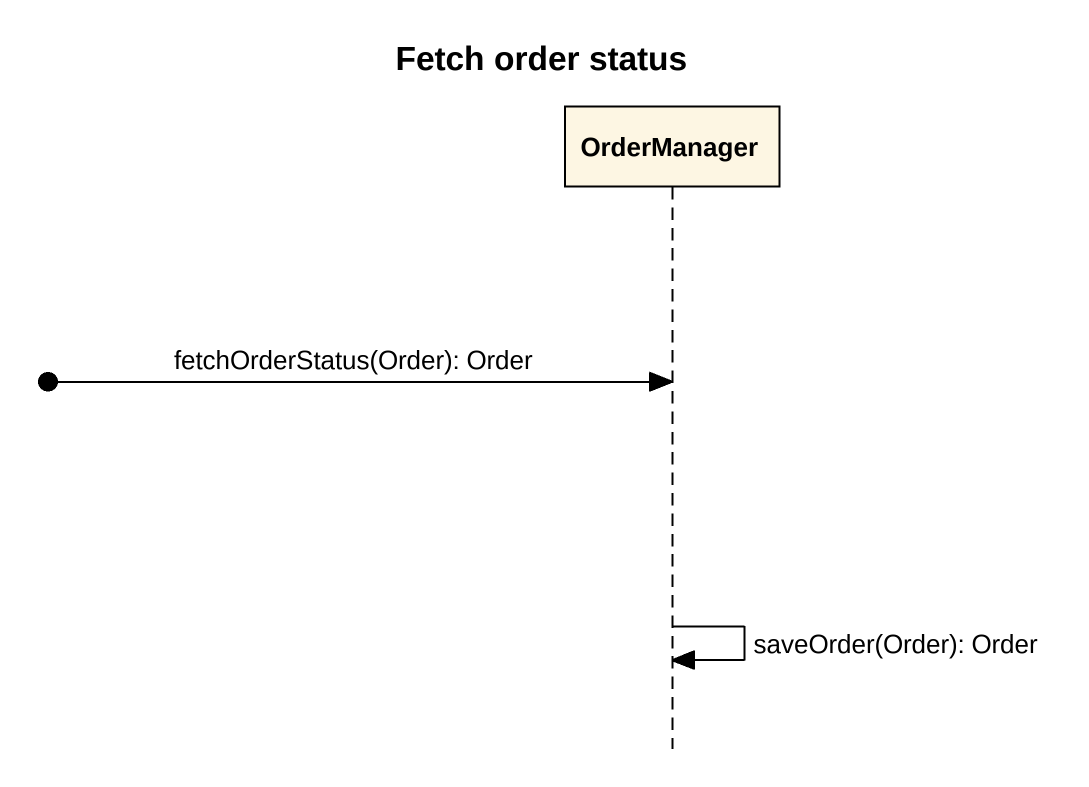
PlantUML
@startuml
title Fetch order status
hide footbox
participant OrderManager

[o-> OrderManager : fetchOrderStatus(Order): Order
OrderManager -> OrderManager : saveOrder(Order): Order
@enduml
